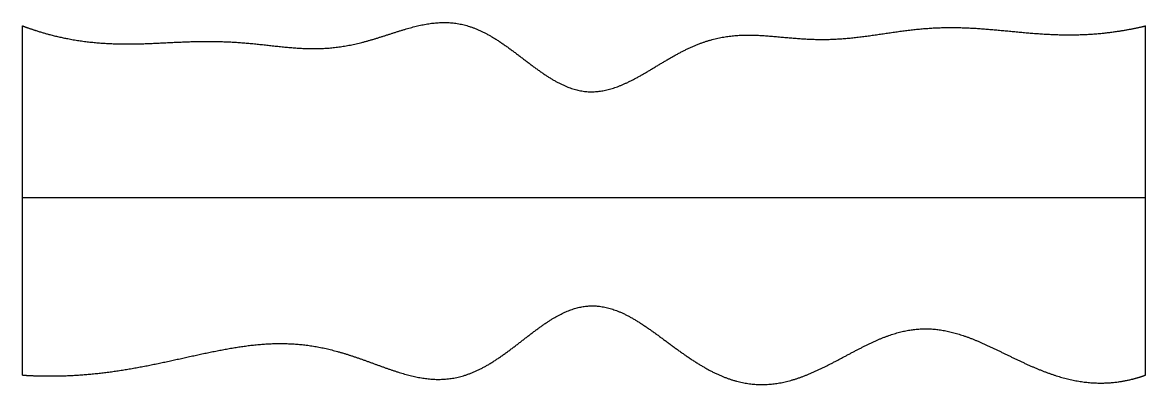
# Model space of a CAD drawing. Header units: millimetres. Extents: x 0 to 10, y -0.1 to 3.1.
import ezdxf

# ---------------------------------------------------------------- set-up
doc = ezdxf.new("R2010")
doc.units = ezdxf.units.MM
doc.layers.get('0').update_dxf_attribs({"linetype": 'CONTINUOUS'})

msp = doc.modelspace()

# ---------------------------------------------------------------- linework, layer by layer
for points in [[(0, 3.055), (0.04, 3.04), (0.12, 3.012), (0.24, 2.975), (0.4, 2.937), (0.602, 2.907), (0.803, 2.893), (1.005, 2.892), (1.208, 2.901), (1.41, 2.912), (1.612, 2.919), (1.814, 2.916), (2.016, 2.902), (2.217, 2.879), (2.419, 2.856), (2.621, 2.847), (2.823, 2.861), (3.027, 2.903), (3.23, 2.968), (3.434, 3.037), (3.636, 3.087), (3.836, 3.095), (4.033, 3.045), (4.226, 2.939), (4.417, 2.795), (4.606, 2.645), (4.795, 2.523), (4.984, 2.457), (5.175, 2.462), (5.368, 2.532), (5.564, 2.644), (5.761, 2.769), (5.961, 2.878), (6.162, 2.948), (6.364, 2.978), (6.566, 2.974), (6.769, 2.954), (6.971, 2.935), (7.173, 2.93), (7.375, 2.944), (7.577, 2.971), (7.778, 3.003), (7.98, 3.029), (8.182, 3.043), (8.384, 3.041), (8.586, 3.028), (8.788, 3.008), (8.99, 2.988), (9.192, 2.975), (9.395, 2.973), (9.597, 2.984), (9.758, 3.005), (9.879, 3.027), (9.96, 3.045), (10, 3.055)], [(0, -0.055), (0, 0.069), (0, 0.318), (0, 0.691), (0, 1.189), (0, 1.811), (0, 2.309), (0, 2.682), (0, 2.931), (0, 3.055)], [(10, -0.055), (10, 0.069), (10, 0.318), (10, 0.691), (10, 1.189), (10, 1.811), (10, 2.309), (10, 2.682), (10, 2.931), (10, 3.055)], [(0, 1.527), (0.4, 1.527), (1.2, 1.527), (2.4, 1.527), (4, 1.527), (6, 1.527), (7.6, 1.527), (8.8, 1.527), (9.6, 1.527), (10, 1.527)], [(0, -0.055), (0.041, -0.058), (0.123, -0.062), (0.245, -0.065), (0.408, -0.062), (0.612, -0.048), (0.815, -0.024), (1.018, 0.01), (1.22, 0.05), (1.422, 0.095), (1.624, 0.14), (1.826, 0.181), (2.028, 0.213), (2.23, 0.23), (2.432, 0.227), (2.635, 0.201), (2.839, 0.15), (3.044, 0.08), (3.249, 0.001), (3.454, -0.067), (3.658, -0.104), (3.859, -0.092), (4.058, -0.023), (4.253, 0.098), (4.445, 0.248), (4.634, 0.398), (4.823, 0.516), (5.012, 0.575), (5.201, 0.563), (5.393, 0.484), (5.587, 0.356), (5.784, 0.205), (5.984, 0.06), (6.186, -0.057), (6.39, -0.13), (6.595, -0.151), (6.798, -0.124), (7.001, -0.054), (7.201, 0.045), (7.399, 0.154), (7.596, 0.256), (7.791, 0.332), (7.987, 0.367), (8.184, 0.356), (8.382, 0.303), (8.581, 0.218), (8.781, 0.118), (8.983, 0.02), (9.185, -0.061), (9.388, -0.115), (9.591, -0.135), (9.754, -0.122), (9.877, -0.095), (9.959, -0.07), (10, -0.055)]]:
    msp.add_open_spline(points, degree=5)

doc.saveas('drawing.dxf')
